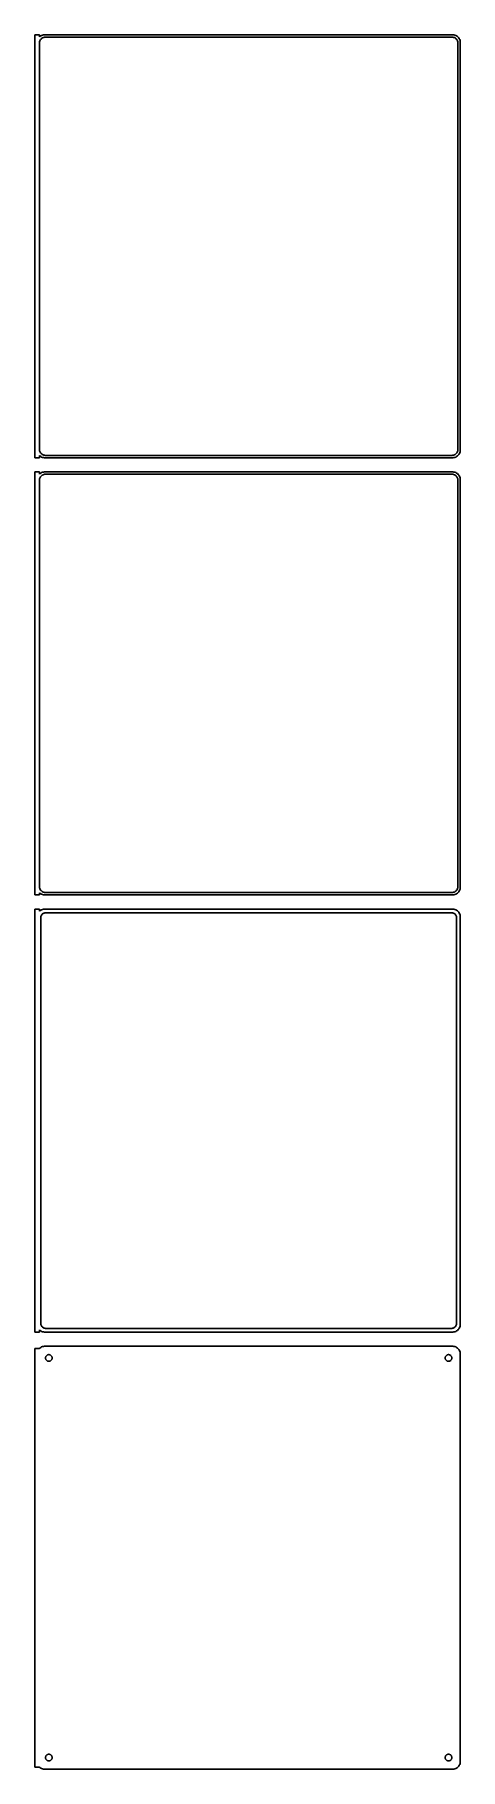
# Model space of a CAD drawing. Header units: metres. Extents: x -136 to 135, y 981 to 2088.
import ezdxf

# ---------------------------------------------------------------- set-up
doc = ezdxf.new("R2010")
doc.units = ezdxf.units.M

msp = doc.modelspace()

# ---------------------------------------------------------------- linework, layer by layer
for p, q in [((-133.5, 2087.99), (-136.5, 2087.99)), ((-136.5, 2087.99), (-136.5, 1818.01)), ((-133.5, 2086.56), (-133.5, 2087.99)), ((-133.187, 2086.85), (-133.5, 2086.56)), ((-133.5, 2082.5), (-133.468, 2083)), ((-133.5, 1823.5), (-133.5, 2082.5)), ((-133.468, 2083), (-133.374, 2083.49)), ((-133.374, 2083.49), (-133.219, 2083.97)), ((-133.219, 2083.97), (-133.005, 2084.43)), ((-132.679, 2087.22), (-133.187, 2086.85)), ((-133.005, 2084.43), (-132.736, 2084.85)), ((-132.736, 2084.85), (-132.416, 2085.24)), ((-132.129, 2087.52), (-132.679, 2087.22)), ((-132.416, 2085.24), (-132.05, 2085.58)), ((-131.545, 2087.76), (-132.129, 2087.52)), ((-132.05, 2085.58), (-131.643, 2085.88)), ((-131.643, 2085.88), (-131.203, 2086.12)), ((-130.937, 2087.91), (-131.545, 2087.76)), ((-131.203, 2086.12), (-130.736, 2086.3)), ((-130.314, 2087.99), (-130.937, 2087.91)), ((-130.736, 2086.3), (-130.25, 2086.43)), ((130.314, 2087.99), (-130.314, 2087.99)), ((-130.25, 2086.43), (-129.751, 2086.49)), ((-129.751, 2086.49), (129.751, 2086.49)), ((129.751, 2086.49), (130.25, 2086.43)), ((130.25, 2086.43), (130.736, 2086.3)), ((130.937, 2087.91), (130.314, 2087.99)), ((130.736, 2086.3), (131.203, 2086.12)), ((131.545, 2087.76), (130.937, 2087.91)), ((131.203, 2086.12), (131.643, 2085.88)), ((132.129, 2087.52), (131.545, 2087.76)), ((131.643, 2085.88), (132.05, 2085.58)), ((132.05, 2085.58), (132.416, 2085.24)), ((132.679, 2087.22), (132.129, 2087.52)), ((132.416, 2085.24), (132.736, 2084.85)), ((133.187, 2086.85), (132.679, 2087.22)), ((132.736, 2084.85), (133.005, 2084.43)), ((133.005, 2084.43), (133.219, 2083.97)), ((133.645, 2086.42), (133.187, 2086.85)), ((133.219, 2083.97), (133.374, 2083.49)), ((133.374, 2083.49), (133.468, 2083)), ((133.468, 2083), (133.5, 2082.5)), ((133.5, 2082.5), (133.5, 1823.5)), ((134.045, 2085.94), (133.645, 2086.42)), ((134.382, 2085.41), (134.045, 2085.94)), ((134.649, 2084.84), (134.382, 2085.41)), ((134.843, 2084.24), (134.649, 2084.84)), ((134.961, 2083.63), (134.843, 2084.24)), ((135, 2083), (134.961, 2083.63)), ((135, 1823), (135, 2083)), ((-136.5, 1818.01), (-133.5, 1818.01)), ((-133.468, 1823), (-133.5, 1823.5)), ((-133.5, 1819.44), (-133.187, 1819.15)), ((-133.5, 1818.01), (-133.5, 1819.44)), ((-133.374, 1822.51), (-133.468, 1823)), ((-133.219, 1822.03), (-133.374, 1822.51)), ((-133.005, 1821.57), (-133.219, 1822.03)), ((-133.187, 1819.15), (-132.679, 1818.78)), ((-132.736, 1821.15), (-133.005, 1821.57)), ((-132.416, 1820.76), (-132.736, 1821.15)), ((-132.679, 1818.78), (-132.129, 1818.48)), ((-132.05, 1820.42), (-132.416, 1820.76)), ((-132.129, 1818.48), (-131.545, 1818.24)), ((-131.643, 1820.12), (-132.05, 1820.42)), ((-131.203, 1819.88), (-131.643, 1820.12)), ((-131.545, 1818.24), (-130.937, 1818.09)), ((-130.736, 1819.7), (-131.203, 1819.88)), ((-130.937, 1818.09), (-130.314, 1818.01)), ((-130.25, 1819.57), (-130.736, 1819.7)), ((-130.314, 1818.01), (130.314, 1818.01)), ((-129.751, 1819.51), (-130.25, 1819.57)), ((129.751, 1819.51), (-129.751, 1819.51)), ((130.25, 1819.57), (129.751, 1819.51)), ((130.736, 1819.7), (130.25, 1819.57)), ((130.314, 1818.01), (130.937, 1818.09)), ((131.203, 1819.88), (130.736, 1819.7)), ((130.937, 1818.09), (131.545, 1818.24)), ((131.643, 1820.12), (131.203, 1819.88)), ((131.545, 1818.24), (132.129, 1818.48)), ((132.05, 1820.42), (131.643, 1820.12)), ((132.416, 1820.76), (132.05, 1820.42)), ((132.129, 1818.48), (132.679, 1818.78)), ((132.736, 1821.15), (132.416, 1820.76)), ((132.679, 1818.78), (133.187, 1819.15)), ((133.005, 1821.57), (132.736, 1821.15)), ((133.219, 1822.03), (133.005, 1821.57)), ((133.187, 1819.15), (133.645, 1819.58)), ((133.374, 1822.51), (133.219, 1822.03)), ((133.468, 1823), (133.374, 1822.51)), ((133.5, 1823.5), (133.468, 1823)), ((133.645, 1819.58), (134.045, 1820.06)), ((134.045, 1820.06), (134.382, 1820.59)), ((134.382, 1820.59), (134.649, 1821.16)), ((134.649, 1821.16), (134.843, 1821.76)), ((134.843, 1821.76), (134.961, 1822.37)), ((134.961, 1822.37), (135, 1823)), ((-133.5, 1808.99), (-136.5, 1808.99)), ((-136.5, 1808.99), (-136.5, 1539.01)), ((-133.5, 1807.56), (-133.5, 1808.99)), ((-133.187, 1807.85), (-133.5, 1807.56)), ((-133.468, 1804), (-133.374, 1804.49)), ((-133.374, 1804.49), (-133.219, 1804.97)), ((-133.219, 1804.97), (-133.005, 1805.43)), ((-132.679, 1808.22), (-133.187, 1807.85)), ((-133.005, 1805.43), (-132.736, 1805.85)), ((-132.736, 1805.85), (-132.416, 1806.24)), ((-132.129, 1808.52), (-132.679, 1808.22)), ((-132.416, 1806.24), (-132.05, 1806.58)), ((-131.545, 1808.76), (-132.129, 1808.52)), ((-132.05, 1806.58), (-131.643, 1806.88)), ((-131.643, 1806.88), (-131.203, 1807.12)), ((-130.937, 1808.91), (-131.545, 1808.76)), ((-131.203, 1807.12), (-130.736, 1807.3)), ((-130.314, 1808.99), (-130.937, 1808.91)), ((-130.736, 1807.3), (-130.25, 1807.43)), ((130.314, 1808.99), (-130.314, 1808.99)), ((-130.25, 1807.43), (-129.751, 1807.49)), ((-129.751, 1807.49), (129.751, 1807.49)), ((129.751, 1807.49), (130.25, 1807.43)), ((130.25, 1807.43), (130.736, 1807.3)), ((130.937, 1808.91), (130.314, 1808.99)), ((130.736, 1807.3), (131.203, 1807.12)), ((131.545, 1808.76), (130.937, 1808.91)), ((131.203, 1807.12), (131.643, 1806.88)), ((132.129, 1808.52), (131.545, 1808.76)), ((131.643, 1806.88), (132.05, 1806.58)), ((132.05, 1806.58), (132.416, 1806.24)), ((132.679, 1808.22), (132.129, 1808.52)), ((132.416, 1806.24), (132.736, 1805.85)), ((133.187, 1807.85), (132.679, 1808.22)), ((132.736, 1805.85), (133.005, 1805.43)), ((133.005, 1805.43), (133.219, 1804.97)), ((133.645, 1807.42), (133.187, 1807.85)), ((133.219, 1804.97), (133.374, 1804.49)), ((133.374, 1804.49), (133.468, 1804)), ((134.045, 1806.94), (133.645, 1807.42)), ((134.382, 1806.41), (134.045, 1806.94)), ((134.649, 1805.84), (134.382, 1806.41)), ((134.843, 1805.24), (134.649, 1805.84)), ((134.961, 1804.63), (134.843, 1805.24)), ((135, 1804), (134.961, 1804.63)), ((-133.5, 1803.5), (-133.468, 1804)), ((-133.5, 1544.5), (-133.5, 1803.5)), ((133.468, 1804), (133.5, 1803.5)), ((133.5, 1803.5), (133.5, 1544.5)), ((135, 1544), (135, 1804)), ((-136.5, 1539.01), (-133.5, 1539.01)), ((-133.468, 1544), (-133.5, 1544.5)), ((-133.5, 1540.44), (-133.187, 1540.15)), ((-133.5, 1539.01), (-133.5, 1540.44)), ((-133.374, 1543.51), (-133.468, 1544)), ((-133.219, 1543.03), (-133.374, 1543.51)), ((-133.005, 1542.57), (-133.219, 1543.03)), ((-133.187, 1540.15), (-132.679, 1539.78)), ((-132.736, 1542.15), (-133.005, 1542.57)), ((-132.416, 1541.76), (-132.736, 1542.15)), ((-132.679, 1539.78), (-132.129, 1539.48)), ((-132.05, 1541.42), (-132.416, 1541.76)), ((-132.129, 1539.48), (-131.545, 1539.24)), ((-131.643, 1541.12), (-132.05, 1541.42)), ((-131.203, 1540.88), (-131.643, 1541.12)), ((-131.545, 1539.24), (-130.937, 1539.09)), ((-130.736, 1540.7), (-131.203, 1540.88)), ((-130.937, 1539.09), (-130.314, 1539.01)), ((-130.25, 1540.57), (-130.736, 1540.7)), ((-130.314, 1539.01), (130.314, 1539.01)), ((-129.751, 1540.51), (-130.25, 1540.57)), ((129.751, 1540.51), (-129.751, 1540.51)), ((130.25, 1540.57), (129.751, 1540.51)), ((130.736, 1540.7), (130.25, 1540.57)), ((130.314, 1539.01), (130.937, 1539.09)), ((131.203, 1540.88), (130.736, 1540.7)), ((130.937, 1539.09), (131.545, 1539.24)), ((131.643, 1541.12), (131.203, 1540.88)), ((131.545, 1539.24), (132.129, 1539.48)), ((132.05, 1541.42), (131.643, 1541.12)), ((132.416, 1541.76), (132.05, 1541.42)), ((132.129, 1539.48), (132.679, 1539.78)), ((132.736, 1542.15), (132.416, 1541.76)), ((132.679, 1539.78), (133.187, 1540.15)), ((133.005, 1542.57), (132.736, 1542.15)), ((133.219, 1543.03), (133.005, 1542.57)), ((133.187, 1540.15), (133.645, 1540.58)), ((133.374, 1543.51), (133.219, 1543.03)), ((133.468, 1544), (133.374, 1543.51)), ((133.5, 1544.5), (133.468, 1544)), ((133.645, 1540.58), (134.045, 1541.06)), ((134.045, 1541.06), (134.382, 1541.59)), ((134.382, 1541.59), (134.649, 1542.16)), ((134.649, 1542.16), (134.843, 1542.76)), ((134.843, 1542.76), (134.961, 1543.37)), ((134.961, 1543.37), (135, 1544)), ((-133.5, 1529.98), (-136.5, 1529.98)), ((-136.5, 1529.98), (-136.5, 1260.02)), ((-133.5, 1528.56), (-133.5, 1529.98)), ((-133.187, 1528.85), (-133.5, 1528.56)), ((-132.679, 1529.22), (-133.187, 1528.85)), ((-132.129, 1529.52), (-132.679, 1529.22)), ((-131.545, 1529.76), (-132.129, 1529.52)), ((-130.937, 1529.91), (-131.545, 1529.76)), ((-130.314, 1529.99), (-130.937, 1529.91)), ((130.314, 1529.99), (-130.314, 1529.99)), ((130.937, 1529.91), (130.314, 1529.99)), ((131.545, 1529.76), (130.937, 1529.91)), ((132.129, 1529.52), (131.545, 1529.76)), ((132.679, 1529.22), (132.129, 1529.52)), ((133.187, 1528.85), (132.679, 1529.22)), ((133.645, 1528.42), (133.187, 1528.85)), ((134.045, 1527.94), (133.645, 1528.42)), ((134.382, 1527.41), (134.045, 1527.94)), ((-132.613, 1524.5), (-132.588, 1524.89)), ((-132.613, 1265.5), (-132.613, 1524.5)), ((-132.588, 1524.89), (-132.515, 1525.27)), ((-132.515, 1525.27), (-132.394, 1525.65)), ((-132.394, 1525.65), (-132.228, 1526)), ((-132.228, 1526), (-132.018, 1526.33)), ((-132.018, 1526.33), (-131.769, 1526.63)), ((-131.769, 1526.63), (-131.484, 1526.9)), ((-131.484, 1526.9), (-131.168, 1527.13)), ((-131.168, 1527.13), (-130.825, 1527.32)), ((-130.825, 1527.32), (-130.462, 1527.46)), ((-130.462, 1527.46), (-130.083, 1527.56)), ((-130.083, 1527.56), (-129.695, 1527.61)), ((-129.695, 1527.61), (129.695, 1527.61)), ((129.695, 1527.61), (130.083, 1527.56)), ((130.083, 1527.56), (130.462, 1527.46)), ((130.462, 1527.46), (130.825, 1527.32)), ((130.825, 1527.32), (131.168, 1527.13)), ((131.168, 1527.13), (131.484, 1526.9)), ((131.484, 1526.9), (131.769, 1526.63)), ((131.769, 1526.63), (132.018, 1526.33)), ((132.018, 1526.33), (132.228, 1526)), ((132.228, 1526), (132.394, 1525.65)), ((132.394, 1525.65), (132.515, 1525.27)), ((132.515, 1525.27), (132.588, 1524.89)), ((132.588, 1524.89), (132.613, 1524.5)), ((132.613, 1524.5), (132.613, 1265.5)), ((134.649, 1526.84), (134.382, 1527.41)), ((134.843, 1526.24), (134.649, 1526.84)), ((134.961, 1525.63), (134.843, 1526.24)), ((135, 1525), (134.961, 1525.63)), ((135, 1265), (135, 1525)), ((-132.588, 1265.11), (-132.613, 1265.5)), ((-132.515, 1264.73), (-132.588, 1265.11)), ((-132.394, 1264.35), (-132.515, 1264.73)), ((-132.228, 1264), (-132.394, 1264.35)), ((-132.018, 1263.67), (-132.228, 1264)), ((-131.769, 1263.37), (-132.018, 1263.67)), ((-131.484, 1263.1), (-131.769, 1263.37)), ((-131.168, 1262.87), (-131.484, 1263.1)), ((-130.825, 1262.68), (-131.168, 1262.87)), ((-130.462, 1262.54), (-130.825, 1262.68)), ((-130.083, 1262.44), (-130.462, 1262.54)), ((-129.695, 1262.39), (-130.083, 1262.44)), ((129.695, 1262.39), (-129.695, 1262.39)), ((130.083, 1262.44), (129.695, 1262.39)), ((130.462, 1262.54), (130.083, 1262.44)), ((130.825, 1262.68), (130.462, 1262.54)), ((131.168, 1262.87), (130.825, 1262.68)), ((131.484, 1263.1), (131.168, 1262.87)), ((131.769, 1263.37), (131.484, 1263.1)), ((132.018, 1263.67), (131.769, 1263.37)), ((132.228, 1264), (132.018, 1263.67)), ((132.394, 1264.35), (132.228, 1264)), ((132.515, 1264.73), (132.394, 1264.35)), ((132.588, 1265.11), (132.515, 1264.73)), ((132.613, 1265.5), (132.588, 1265.11)), ((133.645, 1261.58), (134.045, 1262.06)), ((134.045, 1262.06), (134.382, 1262.59)), ((134.382, 1262.59), (134.649, 1263.16)), ((134.649, 1263.16), (134.843, 1263.76)), ((134.843, 1263.76), (134.961, 1264.37)), ((134.961, 1264.37), (135, 1265)), ((-136.5, 1260.02), (-133.5, 1260.02)), ((-133.5, 1260.02), (-133.5, 1261.44)), ((-133.5, 1261.44), (-133.187, 1261.15)), ((-133.187, 1261.15), (-132.679, 1260.78)), ((-132.679, 1260.78), (-132.129, 1260.48)), ((-132.129, 1260.48), (-131.545, 1260.24)), ((-131.545, 1260.24), (-130.937, 1260.09)), ((-130.937, 1250.91), (-131.545, 1250.76)), ((-130.937, 1260.09), (-130.314, 1260.01)), ((-130.314, 1250.99), (-130.937, 1250.91)), ((-130.314, 1260.01), (130.314, 1260.01)), ((130.314, 1250.99), (-130.314, 1250.99)), ((130.314, 1260.01), (130.937, 1260.09)), ((130.937, 1250.91), (130.314, 1250.99)), ((130.937, 1260.09), (131.545, 1260.24)), ((131.545, 1250.76), (130.937, 1250.91)), ((131.545, 1260.24), (132.129, 1260.48)), ((132.129, 1260.48), (132.679, 1260.78)), ((132.679, 1260.78), (133.187, 1261.15)), ((133.187, 1261.15), (133.645, 1261.58)), ((-133.5, 1249.65), (-136.5, 1249.65)), ((-136.5, 1249.65), (-136.5, 982.347)), ((-133.187, 1249.85), (-133.5, 1249.56)), ((-133.5, 1249.56), (-133.5, 1249.65)), ((-132.679, 1250.22), (-133.187, 1249.85)), ((-132.129, 1250.52), (-132.679, 1250.22)), ((-131.545, 1250.76), (-132.129, 1250.52)), ((-129.635, 1243.5), (-129.618, 1243.77)), ((-129.618, 1243.23), (-129.635, 1243.5)), ((-129.618, 1243.77), (-129.568, 1244.03)), ((-129.568, 1242.97), (-129.618, 1243.23)), ((-129.568, 1244.03), (-129.485, 1244.29)), ((-129.485, 1242.71), (-129.568, 1242.97)), ((-129.485, 1244.29), (-129.371, 1244.53)), ((-129.371, 1242.47), (-129.485, 1242.71)), ((-129.371, 1244.53), (-129.227, 1244.76)), ((-129.227, 1242.24), (-129.371, 1242.47)), ((-129.227, 1244.76), (-129.057, 1244.96)), ((-129.057, 1242.04), (-129.227, 1242.24)), ((-129.057, 1244.96), (-128.861, 1245.15)), ((-128.861, 1241.85), (-129.057, 1242.04)), ((-128.861, 1245.15), (-128.644, 1245.3)), ((-128.644, 1241.7), (-128.861, 1241.85)), ((-128.644, 1245.3), (-128.409, 1245.43)), ((-128.409, 1241.57), (-128.644, 1241.7)), ((-128.409, 1245.43), (-128.16, 1245.53)), ((-128.16, 1241.47), (-128.409, 1241.57)), ((-128.16, 1245.53), (-127.9, 1245.6)), ((-127.9, 1241.4), (-128.16, 1241.47)), ((-127.9, 1245.6), (-127.634, 1245.63)), ((-127.634, 1241.37), (-127.9, 1241.4)), ((-127.634, 1245.63), (-127.366, 1245.63)), ((-127.366, 1241.37), (-127.634, 1241.37)), ((-127.366, 1245.63), (-127.1, 1245.6)), ((-127.1, 1241.4), (-127.366, 1241.37)), ((-127.1, 1245.6), (-126.84, 1245.53)), ((-126.84, 1241.47), (-127.1, 1241.4)), ((-126.84, 1245.53), (-126.591, 1245.43)), ((-126.591, 1241.57), (-126.84, 1241.47)), ((-126.591, 1245.43), (-126.356, 1245.3)), ((-126.356, 1241.7), (-126.591, 1241.57)), ((-126.356, 1245.3), (-126.139, 1245.15)), ((-126.139, 1241.85), (-126.356, 1241.7)), ((-126.139, 1245.15), (-125.943, 1244.96)), ((-125.943, 1242.04), (-126.139, 1241.85)), ((-125.943, 1244.96), (-125.773, 1244.76)), ((-125.773, 1242.24), (-125.943, 1242.04)), ((-125.773, 1244.76), (-125.629, 1244.53)), ((-125.629, 1242.47), (-125.773, 1242.24)), ((-125.629, 1244.53), (-125.515, 1244.29)), ((-125.515, 1242.71), (-125.629, 1242.47)), ((-125.515, 1244.29), (-125.432, 1244.03)), ((-125.432, 1242.97), (-125.515, 1242.71)), ((-125.432, 1244.03), (-125.382, 1243.77)), ((-125.382, 1243.23), (-125.432, 1242.97)), ((-125.382, 1243.77), (-125.365, 1243.5)), ((-125.365, 1243.5), (-125.382, 1243.23)), ((125.365, 1243.5), (125.382, 1243.77)), ((125.382, 1243.23), (125.365, 1243.5)), ((125.382, 1243.77), (125.432, 1244.03)), ((125.432, 1242.97), (125.382, 1243.23)), ((125.432, 1244.03), (125.515, 1244.29)), ((125.515, 1242.71), (125.432, 1242.97)), ((125.515, 1244.29), (125.629, 1244.53)), ((125.629, 1242.47), (125.515, 1242.71)), ((125.629, 1244.53), (125.773, 1244.76)), ((125.773, 1242.24), (125.629, 1242.47)), ((125.773, 1244.76), (125.943, 1244.96)), ((125.943, 1242.04), (125.773, 1242.24)), ((125.943, 1244.96), (126.139, 1245.15)), ((126.139, 1241.85), (125.943, 1242.04)), ((126.139, 1245.15), (126.356, 1245.3)), ((126.356, 1241.7), (126.139, 1241.85)), ((126.356, 1245.3), (126.591, 1245.43)), ((126.591, 1241.57), (126.356, 1241.7)), ((126.591, 1245.43), (126.84, 1245.53)), ((126.84, 1241.47), (126.591, 1241.57)), ((126.84, 1245.53), (127.1, 1245.6)), ((127.1, 1241.4), (126.84, 1241.47)), ((127.1, 1245.6), (127.366, 1245.63)), ((127.366, 1241.37), (127.1, 1241.4)), ((127.366, 1245.63), (127.634, 1245.63)), ((127.634, 1241.37), (127.366, 1241.37)), ((127.634, 1245.63), (127.9, 1245.6)), ((127.9, 1241.4), (127.634, 1241.37)), ((127.9, 1245.6), (128.16, 1245.53)), ((128.16, 1241.47), (127.9, 1241.4)), ((128.16, 1245.53), (128.409, 1245.43)), ((128.409, 1241.57), (128.16, 1241.47)), ((128.409, 1245.43), (128.644, 1245.3)), ((128.644, 1241.7), (128.409, 1241.57)), ((128.644, 1245.3), (128.861, 1245.15)), ((128.861, 1241.85), (128.644, 1241.7)), ((128.861, 1245.15), (129.057, 1244.96)), ((129.057, 1242.04), (128.861, 1241.85)), ((129.057, 1244.96), (129.227, 1244.76)), ((129.227, 1242.24), (129.057, 1242.04)), ((129.227, 1244.76), (129.371, 1244.53)), ((129.371, 1242.47), (129.227, 1242.24)), ((129.371, 1244.53), (129.485, 1244.29)), ((129.485, 1242.71), (129.371, 1242.47)), ((129.485, 1244.29), (129.568, 1244.03)), ((129.568, 1242.97), (129.485, 1242.71)), ((129.568, 1244.03), (129.618, 1243.77)), ((129.618, 1243.23), (129.568, 1242.97)), ((129.618, 1243.77), (129.635, 1243.5)), ((129.635, 1243.5), (129.618, 1243.23)), ((132.129, 1250.52), (131.545, 1250.76)), ((132.679, 1250.22), (132.129, 1250.52)), ((133.187, 1249.85), (132.679, 1250.22)), ((133.645, 1249.42), (133.187, 1249.85)), ((134.045, 1248.94), (133.645, 1249.42)), ((134.382, 1248.41), (134.045, 1248.94)), ((134.649, 1247.84), (134.382, 1248.41)), ((134.843, 1247.24), (134.649, 1247.84)), ((134.961, 1246.63), (134.843, 1247.24)), ((135, 1246), (134.961, 1246.63)), ((135, 986), (135, 1246)), ((-129.635, 988.5), (-129.618, 988.768)), ((-129.618, 988.232), (-129.635, 988.5)), ((-129.618, 988.768), (-129.568, 989.031)), ((-129.568, 987.969), (-129.618, 988.232)), ((-129.568, 989.031), (-129.485, 989.286)), ((-129.485, 987.714), (-129.568, 987.969)), ((-129.485, 989.286), (-129.371, 989.529)), ((-129.371, 987.471), (-129.485, 987.714)), ((-129.371, 989.529), (-129.227, 989.755)), ((-129.227, 987.245), (-129.371, 987.471)), ((-129.227, 989.755), (-129.057, 989.962)), ((-129.057, 987.038), (-129.227, 987.245)), ((-129.057, 989.962), (-128.861, 990.145)), ((-128.861, 986.855), (-129.057, 987.038)), ((-128.861, 990.145), (-128.644, 990.303)), ((-128.644, 986.697), (-128.861, 986.855)), ((-128.644, 990.303), (-128.409, 990.432)), ((-128.409, 986.568), (-128.644, 986.697)), ((-128.409, 990.432), (-128.16, 990.531)), ((-128.16, 986.469), (-128.409, 986.568)), ((-128.16, 990.531), (-127.9, 990.597)), ((-127.9, 986.403), (-128.16, 986.469)), ((-127.9, 990.597), (-127.634, 990.631)), ((-127.634, 986.369), (-127.9, 986.403)), ((-127.634, 990.631), (-127.366, 990.631)), ((-127.366, 986.369), (-127.634, 986.369)), ((-127.366, 990.631), (-127.1, 990.597)), ((-127.1, 986.403), (-127.366, 986.369)), ((-127.1, 990.597), (-126.84, 990.531)), ((-126.84, 986.469), (-127.1, 986.403)), ((-126.84, 990.531), (-126.591, 990.432)), ((-126.591, 986.568), (-126.84, 986.469)), ((-126.591, 990.432), (-126.356, 990.303)), ((-126.356, 986.697), (-126.591, 986.568)), ((-126.356, 990.303), (-126.139, 990.145)), ((-126.139, 986.855), (-126.356, 986.697)), ((-126.139, 990.145), (-125.943, 989.962)), ((-125.943, 987.038), (-126.139, 986.855)), ((-125.943, 989.962), (-125.773, 989.755)), ((-125.773, 987.245), (-125.943, 987.038)), ((-125.773, 989.755), (-125.629, 989.529)), ((-125.629, 987.471), (-125.773, 987.245)), ((-125.629, 989.529), (-125.515, 989.286)), ((-125.515, 987.714), (-125.629, 987.471)), ((-125.515, 989.286), (-125.432, 989.031)), ((-125.432, 987.969), (-125.515, 987.714)), ((-125.432, 989.031), (-125.382, 988.768)), ((-125.382, 988.232), (-125.432, 987.969)), ((-125.382, 988.768), (-125.365, 988.5)), ((-125.365, 988.5), (-125.382, 988.232)), ((125.365, 988.5), (125.382, 988.768)), ((125.382, 988.232), (125.365, 988.5)), ((125.382, 988.768), (125.432, 989.031)), ((125.432, 987.969), (125.382, 988.232)), ((125.432, 989.031), (125.515, 989.286)), ((125.515, 987.714), (125.432, 987.969)), ((125.515, 989.286), (125.629, 989.529)), ((125.629, 987.471), (125.515, 987.714)), ((125.629, 989.529), (125.773, 989.755)), ((125.773, 987.245), (125.629, 987.471)), ((125.773, 989.755), (125.943, 989.962)), ((125.943, 987.038), (125.773, 987.245)), ((125.943, 989.962), (126.139, 990.145)), ((126.139, 986.855), (125.943, 987.038)), ((126.139, 990.145), (126.356, 990.303)), ((126.356, 986.697), (126.139, 986.855)), ((126.356, 990.303), (126.591, 990.432)), ((126.591, 986.568), (126.356, 986.697)), ((126.591, 990.432), (126.84, 990.531)), ((126.84, 986.469), (126.591, 986.568)), ((126.84, 990.531), (127.1, 990.597)), ((127.1, 986.403), (126.84, 986.469)), ((127.1, 990.597), (127.366, 990.631)), ((127.366, 986.369), (127.1, 986.403)), ((127.366, 990.631), (127.634, 990.631)), ((127.634, 986.369), (127.366, 986.369)), ((127.634, 990.631), (127.9, 990.597)), ((127.9, 986.403), (127.634, 986.369)), ((127.9, 990.597), (128.16, 990.531)), ((128.16, 986.469), (127.9, 986.403)), ((128.16, 990.531), (128.409, 990.432)), ((128.409, 986.568), (128.16, 986.469)), ((128.409, 990.432), (128.644, 990.303)), ((128.644, 986.697), (128.409, 986.568)), ((128.644, 990.303), (128.861, 990.145)), ((128.861, 986.855), (128.644, 986.697)), ((128.861, 990.145), (129.057, 989.962)), ((129.057, 987.038), (128.861, 986.855)), ((129.057, 989.962), (129.227, 989.755)), ((129.227, 987.245), (129.057, 987.038)), ((129.227, 989.755), (129.371, 989.529)), ((129.371, 987.471), (129.227, 987.245)), ((129.371, 989.529), (129.485, 989.286)), ((129.485, 987.714), (129.371, 987.471)), ((129.485, 989.286), (129.568, 989.031)), ((129.568, 987.969), (129.485, 987.714)), ((129.568, 989.031), (129.618, 988.768)), ((129.618, 988.232), (129.568, 987.969)), ((129.618, 988.768), (129.635, 988.5)), ((129.635, 988.5), (129.618, 988.232)), ((134.843, 984.757), (134.961, 985.373)), ((134.961, 985.373), (135, 986)), ((-136.5, 982.347), (-133.5, 982.347)), ((-133.5, 982.347), (-133.5, 982.441)), ((-133.5, 982.441), (-133.187, 982.147)), ((-133.187, 982.147), (-132.679, 981.778)), ((-132.679, 981.778), (-132.129, 981.476)), ((-132.129, 981.476), (-131.545, 981.245)), ((-131.545, 981.245), (-130.937, 981.089)), ((-130.937, 981.089), (-130.314, 981.01)), ((-130.314, 981.01), (130.314, 981.01)), ((130.314, 981.01), (130.937, 981.089)), ((130.937, 981.089), (131.545, 981.245)), ((131.545, 981.245), (132.129, 981.476)), ((132.129, 981.476), (132.679, 981.778)), ((132.679, 981.778), (133.187, 982.147)), ((133.187, 982.147), (133.645, 982.577)), ((133.645, 982.577), (134.045, 983.061)), ((134.045, 983.061), (134.382, 983.591)), ((134.382, 983.591), (134.649, 984.159)), ((134.649, 984.159), (134.843, 984.757))]:
    msp.add_line(p, q)

doc.saveas('drawing.dxf')
